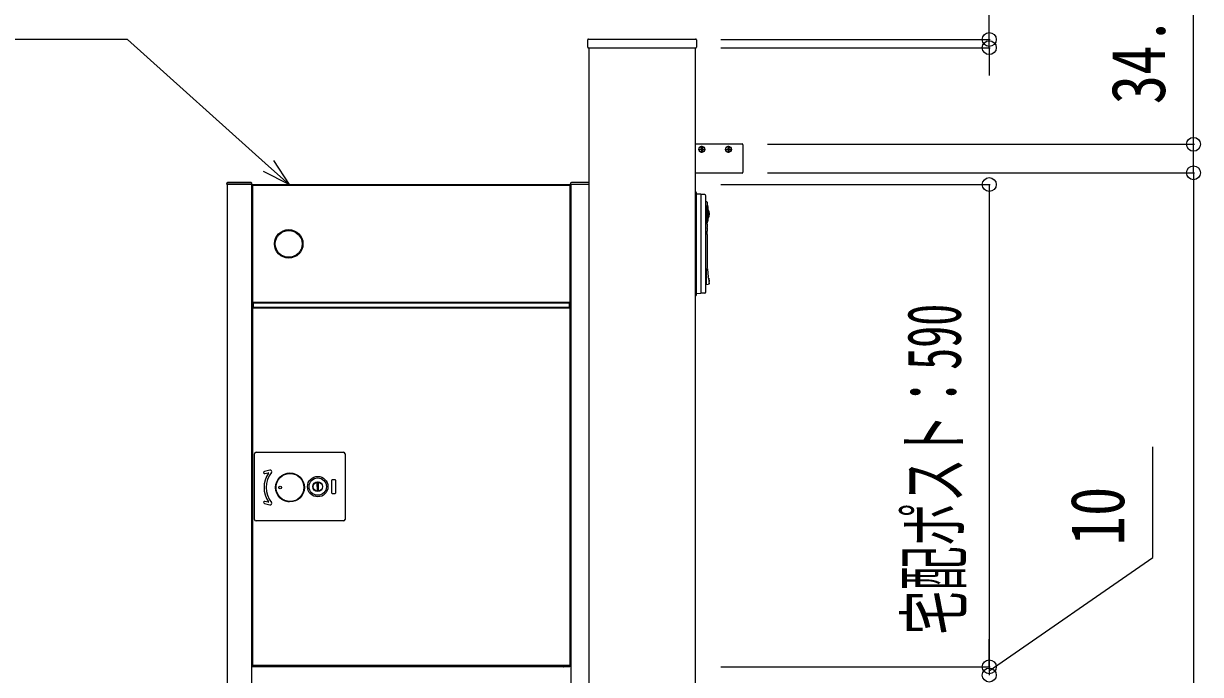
# Model space of a CAD drawing. Units: millimetres, scale not verified. Extents: x -8410 to 8410, y -5940 to 5940.
# Drawn here: x -6913 to -5473, y 63 to 860 of the extents above; entities that cross this region are included whole.
import ezdxf
from ezdxf.enums import TextEntityAlignment as Align

# ---------------------------------------------------------------- set-up
doc = ezdxf.new("R2010")
doc.units = ezdxf.units.MM
doc.header["$LTSCALE"] = 30
for name, color, linetype in [('0-3_YKK_13', 4, 'Continuous'), ('0-4_YKK_A1', 4, 'Continuous'), ('0-5_YKK_D', 6, 'Continuous')]:
    doc.layers.add(name, color=color, linetype=linetype)
doc.styles.add('ＭＳ ゴシック', font='')
doc.styles.get('ＭＳ ゴシック').set_extended_font_data('MS Gothic')

msp = doc.modelspace()

# ---------------------------------------------------------------- linework, layer by layer
at = {"layer": '0-3_YKK_13'}
for p, q in [((-6222.6, 830.5), (-6222.6, 839.5)), ((-6221.6, 840.5), (-6090.6, 840.5)), ((-6089.6, 839.5), (-6089.6, 830.5)), ((-6090.6, 829.5), (-6221.6, 829.5)), ((-6091.1, 712.3), (-6033.6, 712.3)), ((-6085.05, 705.95), (-6085.05, 705.25)), ((-6085.05, 705.95), (-6083.85, 705.95)), ((-6083.35, 707.65), (-6082.65, 707.65)), ((-6083.35, 707.65), (-6083.35, 706.45)), ((-6083, 701.45), (-6083, 709.75)), ((-6082.65, 707.65), (-6082.65, 706.45)), ((-6082.15, 705.95), (-6080.95, 705.95)), ((-6080.95, 705.95), (-6080.95, 705.25)), ((-6052.45, 705.95), (-6052.45, 705.25)), ((-6052.45, 705.95), (-6051.25, 705.95)), ((-6050.75, 707.65), (-6050.05, 707.65)), ((-6050.75, 707.65), (-6050.75, 706.45)), ((-6050.4, 701.45), (-6050.4, 709.75)), ((-6050.05, 707.65), (-6050.05, 706.45)), ((-6049.55, 705.95), (-6048.35, 705.95)), ((-6048.35, 705.95), (-6048.35, 705.25)), ((-6032.6, 711.3), (-6032.6, 677.5)), ((-6087.15, 705.6), (-6078.85, 705.6)), ((-6085.05, 705.25), (-6083.85, 705.25)), ((-6083.35, 704.75), (-6083.35, 703.55)), ((-6083.35, 703.55), (-6082.65, 703.55)), ((-6082.65, 704.75), (-6082.65, 703.55)), ((-6082.15, 705.25), (-6080.95, 705.25)), ((-6054.55, 705.6), (-6046.25, 705.6)), ((-6052.45, 705.25), (-6051.25, 705.25)), ((-6050.75, 704.75), (-6050.75, 703.55)), ((-6050.75, 703.55), (-6050.05, 703.55)), ((-6050.05, 704.75), (-6050.05, 703.55)), ((-6049.55, 705.25), (-6048.35, 705.25)), ((-6033.6, 676.5), (-6091.1, 676.5)), ((-6633.1, 661.7), (-6633.6, 661.7)), ((-6633.6, 661.5), (-6633.6, 661.7)), ((-6633.1, 662.5), (-6632.8, 662.5)), ((-6633.1, 662.5), (-6633.1, 661.7)), ((-6633.1, 661.7), (-6632.8, 661.7)), ((-6632.8, 662.5), (-6244.4, 662.5)), ((-6632.8, 661.7), (-6632.8, 662.5)), ((-6632.8, 661.7), (-6632.8, 661.5)), ((-6632.8, 661.7), (-6244.4, 661.7)), ((-6632.8, 661.5), (-6632.8, 518.5)), ((-6244.4, 661.7), (-6244.4, 662.5)), ((-6244.1, 662.5), (-6244.4, 662.5)), ((-6244.4, 661.7), (-6244.4, 661.5)), ((-6244.1, 661.7), (-6244.4, 661.7)), ((-6243.6, 661.5), (-6244.4, 661.5)), ((-6244.4, 661.5), (-6244.4, 518.5)), ((-6244.1, 662.5), (-6243.6, 662.5)), ((-6244.1, 661.7), (-6244.1, 662.5)), ((-6243.6, 661.7), (-6244.1, 661.7)), ((-6243.6, 662.5), (-6243.6, 661.7)), ((-6243.6, 661.7), (-6243.6, 661.5)), ((-6243.6, 661.5), (-6243.6, 518.5)), ((-6091.1, 653.63), (-6090.73, 653.6)), ((-6089.59, 650.94), (-6089.59, 652.35)), ((-6089.59, 529.06), (-6089.59, 650.94)), ((-6084.08, 650.6), (-6089.59, 650.94)), ((-6084.08, 650.6), (-6084.08, 529.4)), ((-6079.48, 650.23), (-6084.08, 650.51)), ((-6078.07, 641.63), (-6078.07, 648.73)), ((-6077.05, 641.6), (-6078.07, 641.63)), ((-6078.07, 540.29), (-6078.07, 641.63)), ((-6076.61, 638.46), (-6075.52, 635.3)), ((-6076.57, 641.1), (-6076.57, 640.47)), ((-6076.8, 610.03), (-6076.77, 610.03)), ((-6076.8, 610.03), (-6076.57, 608.83)), ((-6076.78, 605.62), (-6076.78, 601.42)), ((-6076.78, 605.62), (-6076.57, 605.62)), ((-6076.61, 614.65), (-6075.52, 617.82)), ((-6076.57, 612.69), (-6076.57, 612.49)), ((-6076.57, 612.51), (-6076.57, 610.23)), ((-6076.57, 608.83), (-6076.57, 605.62)), ((-6076.78, 601.42), (-6076.57, 601.42)), ((-6076.57, 601.42), (-6076.57, 597.51)), ((-6076.57, 597.51), (-6076.57, 563.46)), ((-6076.57, 563.46), (-6076.57, 560.15)), ((-6077.18, 557.01), (-6077.23, 556.92)), ((-6077.18, 557.03), (-6077.18, 557.01)), ((-6077.04, 540.84), (-6077.05, 556.5)), ((-6076.7, 559.45), (-6076.45, 559.44)), ((-6076.57, 560.15), (-6076.57, 560.11)), ((-6075.97, 558.99), (-6075, 549.72)), ((-6074.83, 548.04), (-6075, 549.72)), ((-6074.83, 548.04), (-6074.88, 548.03)), ((-6074.88, 548.03), (-6074.44, 543.83)), ((-6074.66, 548.04), (-6074.83, 548.04)), ((-6074.41, 547.86), (-6074.01, 544.05)), ((-6078.07, 540.29), (-6075, 540.56)), ((-6078.07, 531.27), (-6078.07, 540.29)), ((-6074.57, 540.6), (-6075, 540.56)), ((-6074.44, 543.83), (-6074.39, 543.83)), ((-6074.39, 543.83), (-6074.26, 543.83)), ((-6074.39, 543.83), (-6074.12, 541.15)), ((-6091.1, 526.37), (-6090.73, 526.4)), ((-6084.08, 529.4), (-6089.59, 529.06)), ((-6089.59, 527.65), (-6089.59, 529.06)), ((-6079.48, 529.77), (-6084.08, 529.49)), ((-6632.8, 518.5), (-6633.6, 518.5)), ((-6633.6, 518.3), (-6633.6, 518.5)), ((-6633.1, 517.5), (-6633.6, 517.5)), ((-6633.6, 512.5), (-6633.6, 517.5)), ((-6633.6, 511.7), (-6633.6, 512.5)), ((-6633.6, 512.5), (-6633.1, 512.5)), ((-6633.1, 511.7), (-6633.6, 511.7)), ((-6633.6, 511.5), (-6633.6, 511.7)), ((-6633.1, 518.3), (-6632.8, 518.3)), ((-6633.1, 518.3), (-6633.1, 517.5)), ((-6633.1, 517.5), (-6632.8, 517.5)), ((-6633.1, 512.5), (-6632.8, 512.5)), ((-6633.1, 512.5), (-6633.1, 511.7)), ((-6633.1, 511.7), (-6632.8, 511.7)), ((-6632.8, 518.3), (-6632.8, 518.5)), ((-6632.8, 518.3), (-6632.8, 517.5)), ((-6244.4, 518.3), (-6632.8, 518.3)), ((-6244.4, 517.5), (-6632.8, 517.5)), ((-6632.8, 517.5), (-6632.8, 512.5)), ((-6632.8, 512.5), (-6244.4, 512.5)), ((-6632.8, 511.7), (-6632.8, 512.5)), ((-6632.8, 511.7), (-6632.8, 511.5)), ((-6632.8, 511.7), (-6244.4, 511.7)), ((-6632.8, 511.5), (-6632.8, 74.5)), ((-6632, 517.5), (-6632, 512.5)), ((-6631.9, 512.5), (-6631.9, 517.5)), ((-6245.3, 517.5), (-6245.3, 512.5)), ((-6245.2, 517.5), (-6245.2, 512.5)), ((-6244.4, 518.3), (-6244.4, 518.5)), ((-6243.6, 518.5), (-6244.4, 518.5)), ((-6244.4, 518.3), (-6244.4, 517.5)), ((-6244.1, 518.3), (-6244.4, 518.3)), ((-6244.1, 517.5), (-6244.4, 517.5)), ((-6244.4, 517.5), (-6244.4, 512.5)), ((-6244.4, 511.7), (-6244.4, 512.5)), ((-6244.1, 512.5), (-6244.4, 512.5)), ((-6244.4, 511.7), (-6244.4, 511.5)), ((-6244.1, 511.7), (-6244.4, 511.7)), ((-6243.6, 511.5), (-6244.4, 511.5)), ((-6244.4, 511.5), (-6244.4, 74.5)), ((-6244.1, 518.3), (-6243.6, 518.3)), ((-6244.1, 517.5), (-6244.1, 518.3)), ((-6243.6, 517.5), (-6244.1, 517.5)), ((-6244.1, 512.5), (-6243.6, 512.5)), ((-6244.1, 511.7), (-6244.1, 512.5)), ((-6243.6, 518.5), (-6243.6, 518.3)), ((-6243.6, 518.3), (-6243.6, 517.5)), ((-6243.6, 517.5), (-6243.6, 512.5)), ((-6243.6, 511.7), (-6243.6, 511.5)), ((-6630.6, 252.99), (-6630.6, 333.01)), ((-6628.61, 335), (-6521.6, 335)), ((-6519.6, 333.01), (-6519.6, 252.99)), ((-6611.62, 313.19), (-6618.41, 311.5)), ((-6617.81, 309.07), (-6613.84, 310.06)), ((-6552.12, 288.02), (-6552.29, 298.01)), ((-6536.1, 300.75), (-6536.1, 285.25)), ((-6531.6, 301.25), (-6535.6, 301.25)), ((-6531.1, 285.25), (-6531.1, 300.75)), ((-6613.84, 273.93), (-6617.81, 274.92)), ((-6553.92, 287.99), (-6552.12, 288.02)), ((-6535.6, 284.75), (-6531.6, 284.75)), ((-6618.41, 272.49), (-6611.62, 270.8)), ((-6521.6, 251), (-6628.61, 251)), ((-6632.8, 74.5), (-6633.6, 74.5)), ((-6633.6, 74.3), (-6633.6, 74.5)), ((-6633.1, 73.5), (-6633.6, 73.5)), ((-6633.1, 74.3), (-6632.8, 74.3)), ((-6633.1, 74.3), (-6633.1, 73.5)), ((-6633.1, 73.5), (-6632.8, 73.5)), ((-6632.8, 74.3), (-6632.8, 74.5)), ((-6632.8, 74.3), (-6632.8, 73.5)), ((-6244.4, 74.3), (-6632.8, 74.3)), ((-6244.4, 73.5), (-6632.8, 73.5)), ((-6632.8, 73.5), (-6632.8, 72.5)), ((-6632, 72.5), (-6632.8, 72.5)), ((-6632, 73.5), (-6632, 72.5)), ((-6622.5, 72.5), (-6632, 72.5)), ((-6621.9, 72.5), (-6622.5, 72.5)), ((-6622, 73), (-6622, 73.5)), ((-6621.9, 73.3), (-6622, 73.3)), ((-6621.9, 73.3), (-6621.9, 73.5)), ((-6252.8, 73.3), (-6621.9, 73.3)), ((-6252.8, 73.5), (-6252.8, 73.3)), ((-6252.8, 73.3), (-6252.8, 72.5)), ((-6252.7, 73.3), (-6252.8, 73.3)), ((-6252.2, 72.5), (-6252.8, 72.5)), ((-6252.7, 73), (-6252.7, 73.5)), ((-6245.2, 72.5), (-6252.2, 72.5)), ((-6245.2, 73.5), (-6245.2, 72.5)), ((-6244.4, 74.3), (-6244.4, 74.5)), ((-6244.4, 74.3), (-6244.4, 73.5)), ((-6244.1, 74.3), (-6244.4, 74.3)), ((-6244.1, 73.5), (-6244.4, 73.5)), ((-6243.6, 73.3), (-6244.4, 73.3)), ((-6244.1, 74.3), (-6243.6, 74.3)), ((-6244.1, 73.5), (-6244.1, 74.3)), ((-6243.6, 73.5), (-6244.1, 73.5)), ((-6243.6, 74.5), (-6243.6, 74.3)), ((-6243.6, 74.3), (-6243.6, 73.5)), ((-6243.6, 73.5), (-6243.6, 73.3))]:
    msp.add_line(p, q, dxfattribs=at)
for points in [[(-6633.6, 661.7), (-6633.6, 662.5), (-6633.1, 662.5)], [(-6632.8, 661.5), (-6633.6, 661.5), (-6633.6, 518.5)], [(-6076.57, 640.47), (-6076.58, 640.04), (-6076.61, 638.46)], [(-6076.57, 610.23), (-6076.57, 610.18), (-6076.61, 610.11), (-6076.66, 610.06), (-6076.74, 610.03), (-6076.77, 610.03)], [(-6076.62, 614.75), (-6076.6, 613.78), (-6076.58, 613.07), (-6076.57, 612.64)], [(-6076.57, 560.11), (-6076.7, 559.45), (-6076.85, 558.72), (-6077.18, 557.03)], [(-6076.45, 559.44), (-6076.29, 559.41), (-6076.16, 559.33), (-6076.05, 559.21), (-6075.98, 559.07), (-6075.97, 558.99)], [(-6633.6, 517.5), (-6633.6, 518.3), (-6633.1, 518.3)], [(-6632.8, 511.5), (-6633.6, 511.5), (-6633.6, 74.5)], [(-6243.6, 511.5), (-6243.6, 74.5), (-6244.4, 74.5)], [(-6243.6, 512.5), (-6243.6, 511.7), (-6244.1, 511.7)], [(-6588.24, 309.28), (-6589.06, 309.2), (-6589.87, 309.09), (-6590.68, 308.94), (-6591.48, 308.75), (-6592.26, 308.52), (-6593.04, 308.26), (-6593.79, 307.96), (-6594.53, 307.63), (-6595.25, 307.27), (-6595.95, 306.87), (-6596.64, 306.44), (-6597.31, 305.97), (-6597.96, 305.48), (-6598.58, 304.95), (-6599.17, 304.4), (-6599.73, 303.82), (-6600.27, 303.22), (-6600.78, 302.59), (-6601.27, 301.93), (-6601.72, 301.25), (-6602.14, 300.55), (-6602.52, 299.84), (-6602.87, 299.11), (-6603.19, 298.36), (-6603.47, 297.6), (-6603.71, 296.82), (-6603.92, 296.03), (-6604.1, 295.24), (-6604.23, 294.44), (-6604.32, 293.63), (-6604.38, 292.82), (-6604.4, 292.01), (-6604.38, 291.19), (-6604.32, 290.38), (-6604.23, 289.56), (-6604.09, 288.76), (-6603.92, 287.96), (-6603.72, 287.18), (-6603.47, 286.4)], [(-6603.51, 297.59), (-6603.23, 298.35), (-6602.91, 299.1), (-6602.56, 299.83), (-6602.17, 300.55), (-6601.76, 301.25), (-6601.31, 301.93), (-6600.83, 302.58), (-6600.32, 303.21), (-6599.78, 303.81), (-6599.21, 304.4), (-6598.61, 304.95), (-6597.99, 305.48), (-6597.35, 305.97), (-6596.69, 306.43), (-6596, 306.86), (-6595.3, 307.26), (-6594.58, 307.63), (-6593.83, 307.96), (-6593.07, 308.26), (-6592.3, 308.52), (-6591.51, 308.75), (-6590.71, 308.94), (-6589.91, 309.09), (-6589.09, 309.2), (-6588.28, 309.28)], [(-6603.32, 297.47), (-6603.05, 298.22), (-6602.75, 298.95), (-6602.4, 299.68), (-6602.03, 300.39), (-6601.62, 301.08), (-6601.17, 301.75), (-6600.71, 302.4), (-6600.21, 303.02), (-6599.69, 303.61), (-6599.14, 304.18), (-6598.56, 304.73), (-6597.95, 305.25), (-6597.33, 305.74), (-6596.68, 306.2), (-6596.01, 306.63), (-6595.33, 307.03), (-6594.63, 307.39), (-6593.91, 307.73), (-6593.17, 308.03), (-6592.42, 308.29), (-6591.65, 308.53), (-6590.87, 308.72), (-6590.08, 308.88), (-6589.28, 309), (-6588.48, 309.09)], [(-6588.44, 309.09), (-6589.07, 309.03), (-6589.7, 308.94), (-6590.32, 308.83), (-6590.94, 308.7), (-6591.55, 308.54), (-6592.16, 308.37), (-6592.75, 308.17), (-6593.34, 307.95), (-6593.91, 307.71), (-6594.48, 307.45), (-6595.03, 307.17), (-6595.57, 306.87), (-6596.11, 306.55), (-6596.63, 306.21), (-6597.14, 305.85), (-6597.64, 305.47)], [(-6589.48, 308.98), (-6589.28, 309), (-6589.08, 309.03), (-6588.88, 309.05), (-6588.68, 309.07), (-6588.48, 309.09)], [(-6588.28, 274.71), (-6589.1, 274.79), (-6589.91, 274.9), (-6590.71, 275.06), (-6591.51, 275.24), (-6592.3, 275.47), (-6593.07, 275.73), (-6593.83, 276.03), (-6594.56, 276.36), (-6595.28, 276.72), (-6595.99, 277.12), (-6596.67, 277.55), (-6597.34, 278.02), (-6597.99, 278.51), (-6598.61, 279.04), (-6599.2, 279.59), (-6599.77, 280.17), (-6600.31, 280.77), (-6600.82, 281.4), (-6601.3, 282.06), (-6601.76, 282.74), (-6602.18, 283.44), (-6602.56, 284.15), (-6602.91, 284.88), (-6603.22, 285.63), (-6603.5, 286.39), (-6603.75, 287.17), (-6603.96, 287.96), (-6604.13, 288.76), (-6604.26, 289.56), (-6604.36, 290.36), (-6604.42, 291.17), (-6604.44, 291.98), (-6604.42, 292.8), (-6604.36, 293.62), (-6604.26, 294.43), (-6604.13, 295.24), (-6603.96, 296.03), (-6603.75, 296.82), (-6603.51, 297.59)], [(-6588.48, 274.9), (-6589.28, 274.99), (-6590.08, 275.11), (-6590.87, 275.27), (-6591.64, 275.46), (-6592.41, 275.7), (-6593.17, 275.96), (-6593.9, 276.26), (-6594.62, 276.6), (-6595.32, 276.96), (-6596.01, 277.36), (-6596.67, 277.79), (-6597.32, 278.25), (-6597.95, 278.74), (-6598.56, 279.26), (-6599.13, 279.81), (-6599.68, 280.38), (-6600.21, 280.97), (-6600.7, 281.59), (-6601.17, 282.24), (-6601.61, 282.91), (-6602.02, 283.6), (-6602.4, 284.3), (-6602.74, 285.02), (-6603.04, 285.75), (-6603.31, 286.5), (-6603.55, 287.26), (-6603.76, 288.04), (-6603.92, 288.82), (-6604.05, 289.61), (-6604.15, 290.4), (-6604.2, 291.19), (-6604.22, 291.98), (-6604.2, 292.78), (-6604.15, 293.58), (-6604.05, 294.38), (-6603.92, 295.17), (-6603.76, 295.94), (-6603.56, 296.71), (-6603.32, 297.47)], [(-6552.29, 298.01), (-6554.09, 297.98), (-6553.92, 287.99)], [(-6603.47, 286.4), (-6603.19, 285.64), (-6602.88, 284.9), (-6602.53, 284.16), (-6602.14, 283.44), (-6601.72, 282.74), (-6601.27, 282.06), (-6600.79, 281.41), (-6600.28, 280.78), (-6599.74, 280.18), (-6599.17, 279.6), (-6598.58, 279.04), (-6597.95, 278.51), (-6597.31, 278.02), (-6596.65, 277.56), (-6595.97, 277.13), (-6595.27, 276.73), (-6594.54, 276.37), (-6593.8, 276.03), (-6593.04, 275.73), (-6592.26, 275.47), (-6591.48, 275.24), (-6590.68, 275.06), (-6589.87, 274.9), (-6589.06, 274.79), (-6588.24, 274.71)], [(-6597.64, 278.52), (-6597.14, 278.14), (-6596.63, 277.78), (-6596.11, 277.44), (-6595.57, 277.12), (-6595.03, 276.82), (-6594.48, 276.54), (-6593.91, 276.28), (-6593.34, 276.04), (-6592.75, 275.82), (-6592.15, 275.63), (-6591.55, 275.45), (-6590.94, 275.29), (-6590.32, 275.16), (-6589.7, 275.05), (-6589.07, 274.97), (-6588.44, 274.9)], [(-6589.45, 275.02), (-6589.25, 274.99), (-6589.05, 274.96), (-6588.85, 274.94), (-6588.65, 274.92), (-6588.44, 274.9)], [(-6633.6, 73.5), (-6633.6, 74.3), (-6633.1, 74.3)], [(-6632.8, 73.3), (-6633.6, 73.3), (-6633.6, 73.5)], [(-6252.8, 72.5), (-6621.9, 72.5), (-6621.9, 73.3)], [(-6244.4, 73.5), (-6244.4, 72.5), (-6245.2, 72.5)]]:
    msp.add_lwpolyline(points, dxfattribs=at)
for centre, radius in [((-6083, 705.6), 3.65), ((-6083, 705.6), 3.5), ((-6050.4, 705.6), 3.65), ((-6050.4, 705.6), 3.5), ((-6588.6, 590), 17.45), ((-6588.6, 590), 16.45), ((-6587.06, 292), 17.68), ((-6587.1, 292), 17.5), ((-6587.1, 292), 17.11), ((-6553.1, 293), 12.5), ((-6553.1, 293), 10.59), ((-6599.06, 292), 1.75), ((-6553.1, 293), 6), ((-6553.1, 293), 5.7)]:
    msp.add_circle(centre, radius, dxfattribs=at)
for centre, radius, start, end in [((-6221.6, 839.5), 1, 90, 180), ((-6090.6, 839.5), 1, 0, 90), ((-6221.6, 830.5), 1, 180, 270), ((-6090.6, 830.5), 1, 270, 0), ((-6083.85, 706.45), 0.5, 270, 0), ((-6082.15, 706.45), 0.5, 180, 270), ((-6051.25, 706.45), 0.5, 270, 0), ((-6049.55, 706.45), 0.5, 180, 270), ((-6033.6, 711.3), 1, 0, 90), ((-6083.85, 704.75), 0.5, 0, 90), ((-6082.15, 704.75), 0.5, 90, 180), ((-6051.25, 704.75), 0.5, 0, 90), ((-6049.55, 704.75), 0.5, 90, 180), ((-6033.6, 677.5), 1, 270, 0), ((-6090.84, 652.35), 1.25, 0.00719, 85.03402), ((-6079.57, 648.73), 1.5, 359.99809, 86.50314), ((-6077.07, 641.1), 0.5, 0.23671, 88.02417), ((-5591.67, 626.34), 485.09, 178.56804, 181.36942), ((-5346.88, 626.56), 728.69, 179.31284, 179.49988), ((-5346.88, 626.56), 728.69, 179.49988, 180.50012), ((-6084.76, 626.56), 11.2, 29.40372, 34.6134), ((-6084.76, 626.56), 11.2, 325.3866, 330.59628), ((-5346.88, 626.56), 728.69, 180.50012, 180.68716), ((-6084.76, 626.56), 11.2, 330.59628, 29.40372), ((-6077.68, 556.48), 0.625, 1.59201, 44.27219), ((-6074.63, 547.81), 0.226, 11.26614, 97.10779), ((-6077.52, 540.82), 0.475, 276.26603, 2.89029), ((-6074.61, 541.1), 0.501, 274.99961, 5.88105), ((-6074.26, 544.07), 0.245, 268.73775, 354.48748), ((-6090.84, 527.65), 1.25, 274.96598, 359.99281), ((-6079.57, 531.27), 1.5, 273.49284, 0.01525), ((-6618.11, 310.29), 1.25, 104, 284), ((-6587.1, 292), 31.75, 146.31167, 213.68833), ((-6587.1, 292), 29.25, 141.02124, 218.97876), ((-6613.76, 309.77), 0.3, 326.31167, 104), ((-6611.2, 311.5), 1.75, 321.02124, 104), ((-6565.78, 285.17), 32.97, 133.02751, 133.50945), ((-6565.74, 285.17), 32.97, 133.02751, 133.50945), ((-6535.6, 300.75), 0.5, 90, 180), ((-6531.6, 300.75), 0.5, 0, 90), ((-6618.11, 273.7), 1.25, 76, 256), ((-6613.76, 274.22), 0.3, 256, 33.68833), ((-6565.78, 298.82), 32.97, 226.49055, 226.97249), ((-6565.74, 298.82), 32.97, 226.49055, 226.97249), ((-6535.6, 285.25), 0.5, 180, 270), ((-6531.6, 285.25), 0.5, 270, 0), ((-6611.2, 272.5), 1.75, 256, 38.97876), ((-6622.5, 73), 0.5, 270, 0), ((-6252.2, 73), 0.5, 180, 270)]:
    msp.add_arc(centre, radius, start, end, dxfattribs=at)
for centre, major_axis in [((-6628.6, 332.99), (1.43, -1.43)), ((-6521.61, 332.99), (-1.43, -1.43)), ((-6628.6, 253.01), (1.43, 1.43)), ((-6521.61, 253.01), (-1.43, 1.43))]:
    msp.add_ellipse(centre, major_axis=major_axis, ratio=0.992433, start_param=2.3599926, end_param=3.9231927, dxfattribs=at)
at = {"layer": '0-4_YKK_A1'}
for p, q in [((-6221.1, 829.5), (-6221.1, -623)), ((-6221.1, 829.5), (-6221.1, -623)), ((-6091.1, 829.5), (-6091.1, -623)), ((-6091.1, 829.5), (-6091.1, -623)), ((-6664.1, 663), (-6664.1, -1110)), ((-6634.1, 663), (-6664.1, 663)), ((-6663.61, 663), (-6634.6, 663)), ((-6634.67, 665), (-6663.54, 665)), ((-6634.6, 663), (-6633.6, 663)), ((-6634.1, 663), (-6634.1, -1110)), ((-6633.6, 663), (-6633.67, 664.06)), ((-6243.1, 663), (-6243.1, -1110)), ((-6243.1, 663), (-6221.1, 663)), ((-6242.61, 663), (-6221.1, 663)), ((-6221.1, 665), (-6242.54, 665))]:
    msp.add_line(p, q, dxfattribs=at)
for points in [[(-6664.54, 664.06), (-6664.6, 663), (-6663.61, 663)], [(-6243.54, 664.06), (-6243.6, 663), (-6242.61, 663)]]:
    msp.add_lwpolyline(points, dxfattribs=at)
for centre, start, end in [((-6663.54, 664), 90, 176.5), ((-6634.67, 664), 3.5, 90), ((-6242.54, 664), 90, 176.5)]:
    msp.add_arc(centre, 1, start, end, dxfattribs=at)
at = {"layer": '0-5_YKK_D'}
for p, q in [((-5731.1, 840), (-5731.1, 1043.6)), ((-6059.6, 840), (-5730.1, 840)), ((-5731.1, 830), (-5731.1, 840)), ((-6059.6, 830), (-5730.1, 830)), ((-5731.1, 830), (-5731.1, 796)), ((-6002.6, 711.8), (-5480.1, 711.8)), ((-6002.6, 677), (-5480.1, 677)), ((-6002.6, 677), (-5480.1, 677)), ((-5481.1, 677), (-5481.1, -660)), ((-6059.6, 662.5), (-5730.1, 662.5)), ((-5731.1, 662.5), (-5731.1, 72.5)), ((-5731.1, 72.5), (-5731.1, 106.5)), ((-6059.6, 72.5), (-5730.1, 72.5)), ((-6059.6, 72.5), (-5730.1, 72.5)), ((-5731.1, 72.5), (-5731.1, 62.5)), ((-5731.1, 72.5), (-5731.1, 62.5))]:
    msp.add_line(p, q, dxfattribs=at)
for points in [[(-5481.1, 677), (-5481.1, 711.8), (-5481.1, 1001.4)], [(-6588.17, 662.5), (-6613.47, 685.21), (-6785.92, 840), (-7695.91, 840)], [(-6607.39, 691.99), (-6588.17, 662.5), (-6619.56, 678.43)], [(-5731.1, 67.5), (-5531.1, 206.15), (-5531.1, 341.75)]]:
    msp.add_lwpolyline(points, dxfattribs=at)
for centre in [(-5731.1, 840), (-5731.1, 830), (-5481.1, 711.8), (-5481.1, 677), (-5481.1, 677), (-5731.1, 662.5), (-5731.1, 72.5), (-5731.1, 72.5), (-5731.1, 62.5), (-5731.1, 62.5)]:
    msp.add_circle(centre, 8.5, dxfattribs=at)

# ---------------------------------------------------------------- texts
at = {"layer": '0-5_YKK_D', "style": 'ＭＳ ゴシック'}
for s, width, p in [('34.8', 0.8, (-5496.1, 760.8)), ('宅配ポスト：590', 0.6, (-5746.1, 111.9)), ('10', 0.8, (-5546.1, 221.15))]:
    msp.add_text(s, height=65.98, rotation=90, dxfattribs=dict(at, width=width)).set_placement(p, align=Align.BOTTOM_LEFT)

doc.saveas('drawing.dxf')
